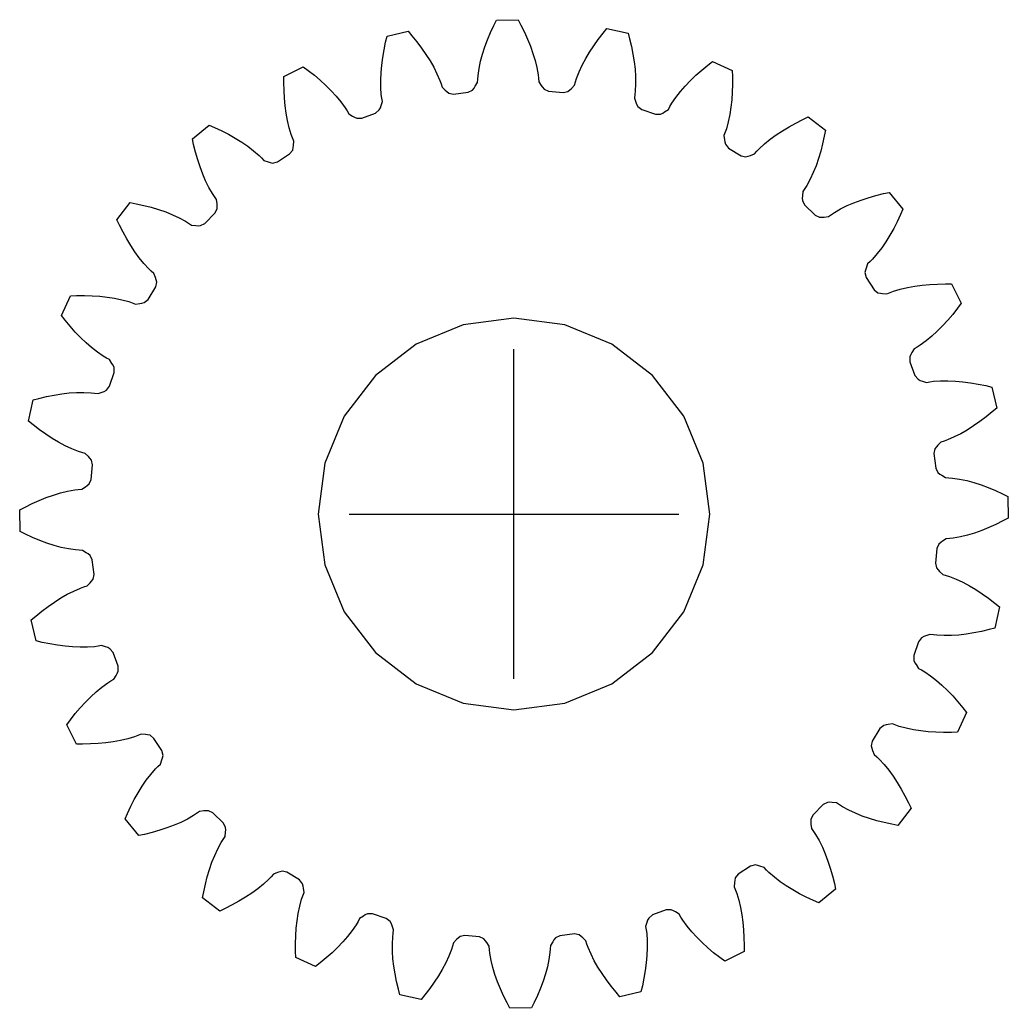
# Model space of a CAD drawing. Extents: x 0 to 8.61, y 0 to 5.55.
# Drawn here: x 0 to 5.55, y 0 to 5.55 of the extents above; entities that cross this region are included whole.
import ezdxf

# ---------------------------------------------------------------- set-up
doc = ezdxf.new("R2010")
doc.units = 0

msp = doc.modelspace()

# ---------------------------------------------------------------- linework, layer by layer
for p, q in [((2.67604, 5.54635), (2.79737, 5.54799)), ((2.79737, 5.54799), (2.81313, 5.51832)), ((2.64261, 5.47608), (2.66109, 5.51627)), ((2.66109, 5.51627), (2.67604, 5.54635)), ((2.81313, 5.51832), (2.83268, 5.47864)), ((3.27412, 5.47265), (3.29539, 5.49865)), ((3.29539, 5.49865), (3.41404, 5.47325)), ((2.05371, 5.42238), (2.0616, 5.45504)), ((2.0616, 5.45504), (2.17952, 5.48363)), ((2.17952, 5.48363), (2.20149, 5.45821)), ((2.20149, 5.45821), (2.22938, 5.42388)), ((2.62585, 5.43584), (2.64261, 5.47608)), ((2.83268, 5.47864), (2.85051, 5.43886)), ((2.85051, 5.43886), (2.86655, 5.39901)), ((3.22187, 5.40208), (3.24716, 5.43759)), ((3.24716, 5.43759), (3.27412, 5.47265)), ((3.41404, 5.47325), (3.4228, 5.44082)), ((3.4228, 5.44082), (3.43304, 5.39778)), ((2.04464, 5.37909), (2.05371, 5.42238)), ((2.22938, 5.42388), (2.25562, 5.38907)), ((2.25562, 5.38907), (2.28012, 5.35378)), ((2.59784, 5.35532), (2.61089, 5.39557)), ((2.61089, 5.39557), (2.62585, 5.43584)), ((2.86655, 5.39901), (2.88068, 5.35913)), ((3.19833, 5.36615), (3.22187, 5.40208)), ((3.43304, 5.39778), (3.44158, 5.35503)), ((2.03164, 5.29354), (2.03726, 5.33613)), ((2.03726, 5.33613), (2.04464, 5.37909)), ((2.28012, 5.35378), (2.30277, 5.31804)), ((2.58683, 5.31512), (2.59784, 5.35532)), ((2.88068, 5.35913), (2.89277, 5.31924)), ((3.15697, 5.29307), (3.17665, 5.32981)), ((3.17665, 5.32981), (3.19833, 5.36615)), ((3.44158, 5.35503), (3.44834, 5.31261)), ((1.48288, 5.22929), (1.59149, 5.2834)), ((1.59149, 5.2834), (1.61856, 5.26351)), ((2.02787, 5.25139), (2.03164, 5.29354)), ((2.30277, 5.31804), (2.32343, 5.28184)), ((2.32343, 5.28184), (2.34187, 5.24518)), ((2.57199, 5.23509), (2.57809, 5.27502)), ((2.57809, 5.27502), (2.58683, 5.31512)), ((2.89277, 5.31924), (2.90259, 5.27939)), ((2.90259, 5.27939), (2.90976, 5.23964)), ((3.13952, 5.25592), (3.15697, 5.29307)), ((3.44834, 5.31261), (3.45324, 5.27058)), ((3.45324, 5.27058), (3.45615, 5.22901)), ((3.82799, 5.26553), (3.86208, 5.29372)), ((3.86208, 5.29372), (3.88861, 5.31433)), ((3.88861, 5.31433), (3.99863, 5.26316)), ((1.48246, 5.19569), (1.48288, 5.22929)), ((1.61856, 5.26351), (1.65339, 5.23625)), ((1.65339, 5.23625), (1.68672, 5.20814)), ((2.02608, 5.20975), (2.02787, 5.25139)), ((2.34187, 5.24518), (2.35771, 5.20802)), ((2.56946, 5.19542), (2.57016, 5.21521)), ((2.57016, 5.21521), (2.57199, 5.23509)), ((2.90976, 5.23964), (2.91212, 5.21982)), ((2.91212, 5.21982), (2.91336, 5.20005)), ((3.11849, 5.19937), (3.12469, 5.21835)), ((3.12469, 5.21835), (3.13952, 5.25592)), ((3.45615, 5.22901), (3.45686, 5.18797)), ((3.76449, 5.20675), (3.79544, 5.23654)), ((3.79544, 5.23654), (3.82799, 5.26553)), ((3.99863, 5.26316), (3.99995, 5.22959)), ((3.99995, 5.22959), (4.00036, 5.18536)), ((1.48325, 5.15147), (1.48246, 5.19569)), ((1.68672, 5.20814), (1.71846, 5.1792)), ((1.71846, 5.1792), (1.7485, 5.14939)), ((2.02648, 5.16871), (2.02608, 5.20975)), ((2.02942, 5.12842), (2.02648, 5.16871)), ((2.35771, 5.20802), (2.36442, 5.18922)), ((2.36442, 5.18922), (2.37002, 5.17023)), ((2.37002, 5.17023), (2.38791, 5.15326)), ((2.54128, 5.15337), (2.55024, 5.16411)), ((2.55024, 5.16411), (2.55636, 5.17454)), ((2.55636, 5.17454), (2.56946, 5.19542)), ((2.91336, 5.20005), (2.92701, 5.17953)), ((2.92701, 5.17953), (2.93342, 5.16927)), ((2.93342, 5.16927), (2.94266, 5.15878)), ((3.08769, 5.15398), (3.09598, 5.1628)), ((3.09598, 5.1628), (3.1134, 5.18024)), ((3.1134, 5.18024), (3.11849, 5.19937)), ((3.45686, 5.18797), (3.455, 5.14762)), ((3.7079, 5.1447), (3.73526, 5.17614)), ((3.73526, 5.17614), (3.76449, 5.20675)), ((4.00036, 5.18536), (3.99916, 5.14178)), ((1.48562, 5.10794), (1.48325, 5.15147)), ((1.48961, 5.06517), (1.48562, 5.10794)), ((1.7485, 5.14939), (1.77669, 5.1187)), ((1.77669, 5.1187), (1.80283, 5.08706)), ((2.03206, 5.10864), (2.02942, 5.12842)), ((2.03578, 5.08919), (2.03206, 5.10864)), ((2.38791, 5.15326), (2.39643, 5.14468)), ((2.39643, 5.14468), (2.40778, 5.13651)), ((2.40778, 5.13651), (2.435, 5.13064)), ((2.435, 5.13064), (2.51638, 5.14092)), ((2.51638, 5.14092), (2.54128, 5.15337)), ((2.94266, 5.15878), (2.96789, 5.147)), ((2.96789, 5.147), (3.04952, 5.13891)), ((3.04952, 5.13891), (3.07656, 5.14552)), ((3.07656, 5.14552), (3.08769, 5.15398)), ((3.45289, 5.12777), (3.4497, 5.10823)), ((3.4497, 5.10823), (3.45845, 5.08518)), ((3.455, 5.14762), (3.45289, 5.12777)), ((3.65981, 5.07904), (3.68263, 5.11237)), ((3.68263, 5.11237), (3.7079, 5.1447)), ((3.99916, 5.14178), (3.99632, 5.09892)), ((1.49532, 5.02324), (1.48961, 5.06517)), ((1.80283, 5.08706), (1.82654, 5.05435)), ((1.82654, 5.05435), (1.83727, 5.03752)), ((2.01766, 5.04192), (2.02401, 5.05438)), ((2.02401, 5.05438), (2.02766, 5.06592)), ((2.02766, 5.06592), (2.03578, 5.08919)), ((3.45845, 5.08518), (3.46241, 5.07375)), ((3.46241, 5.07375), (3.46909, 5.06147)), ((3.46909, 5.06147), (3.49106, 5.04437)), ((3.64032, 5.0444), (3.64954, 5.06192)), ((3.64954, 5.06192), (3.65981, 5.07904)), ((3.99175, 5.05685), (3.98533, 5.01567)), ((3.99632, 5.09892), (3.99175, 5.05685)), ((1.50284, 4.98225), (1.49532, 5.02324)), ((1.83727, 5.03752), (1.84695, 5.02025)), ((1.84695, 5.02025), (1.86816, 5.00769)), ((1.86816, 5.00769), (1.87838, 5.00121)), ((1.87838, 5.00121), (1.89127, 4.99578)), ((1.89127, 4.99578), (1.91911, 4.99611)), ((1.91911, 4.99611), (1.99616, 5.02424)), ((1.99616, 5.02424), (2.01766, 5.04192)), ((3.49106, 5.04437), (3.56884, 5.01832)), ((3.56884, 5.01832), (3.59668, 5.01874)), ((3.59668, 5.01874), (3.60941, 5.02452)), ((3.60941, 5.02452), (3.61946, 5.03127)), ((3.61946, 5.03127), (3.64032, 5.0444)), ((3.98533, 5.01567), (3.97689, 4.97551)), ((4.39548, 4.98843), (4.42593, 5.00263)), ((4.42593, 5.00263), (4.5218, 4.92826)), ((0.96891, 4.88042), (1.06275, 4.95734)), ((1.06275, 4.95734), (1.09357, 4.94397)), ((1.09357, 4.94397), (1.1336, 4.92514)), ((1.51236, 4.94233), (1.50284, 4.98225)), ((1.52419, 4.9037), (1.51236, 4.94233)), ((3.97689, 4.97551), (3.9661, 4.93658)), ((4.28098, 4.92536), (4.31778, 4.94752)), ((4.31778, 4.94752), (4.35598, 4.96853)), ((4.35598, 4.96853), (4.39548, 4.98843)), ((1.1336, 4.92514), (1.17234, 4.90516)), ((1.17234, 4.90516), (1.20972, 4.884)), ((1.20972, 4.884), (1.24564, 4.86163)), ((1.53117, 4.885), (1.52419, 4.9037)), ((1.53912, 4.86687), (1.53117, 4.885)), ((3.95963, 4.9177), (3.95217, 4.89936)), ((3.95217, 4.89936), (3.95557, 4.87494)), ((3.9661, 4.93658), (3.95963, 4.9177)), ((4.21201, 4.87746), (4.24568, 4.90202)), ((4.24568, 4.90202), (4.28098, 4.92536)), ((4.51563, 4.89524), (4.50618, 4.85202)), ((4.5218, 4.92826), (4.51563, 4.89524)), ((0.97598, 4.84758), (0.96891, 4.88042)), ((0.98659, 4.80463), (0.97598, 4.84758)), ((1.24564, 4.86163), (1.27996, 4.83798)), ((1.27996, 4.83798), (1.31248, 4.81295)), ((1.53197, 4.81675), (1.53539, 4.83031)), ((1.53539, 4.83031), (1.53638, 4.84237)), ((1.53638, 4.84237), (1.53912, 4.86687)), ((3.95557, 4.87494), (3.95688, 4.86292)), ((3.95688, 4.86292), (3.96066, 4.84945)), ((3.96066, 4.84945), (3.97828, 4.8279)), ((3.97828, 4.8279), (4.04831, 4.78519)), ((4.15051, 4.82414), (4.18018, 4.85156)), ((4.18018, 4.85156), (4.21201, 4.87746)), ((4.50618, 4.85202), (4.49532, 4.8098)), ((0.99858, 4.76272), (0.98659, 4.80463)), ((1.31248, 4.81295), (1.34288, 4.78634)), ((1.34288, 4.78634), (1.35708, 4.77232)), ((1.35708, 4.77232), (1.37037, 4.75764)), ((1.44608, 4.75016), (1.51494, 4.79473)), ((1.51494, 4.79473), (1.53197, 4.81675)), ((4.04831, 4.78519), (4.07555, 4.77941)), ((4.07555, 4.77941), (4.08925, 4.78221)), ((4.08925, 4.78221), (4.10054, 4.78655)), ((4.10054, 4.78655), (4.1238, 4.79471)), ((4.1238, 4.79471), (4.13669, 4.80974)), ((4.13669, 4.80974), (4.15051, 4.82414)), ((4.49532, 4.8098), (4.48301, 4.76865)), ((1.01199, 4.72191), (0.99858, 4.76272)), ((1.02688, 4.6823), (1.01199, 4.72191)), ((1.37037, 4.75764), (1.39384, 4.75011)), ((1.39384, 4.75011), (1.40525, 4.74607)), ((1.40525, 4.74607), (1.41902, 4.74364)), ((1.41902, 4.74364), (1.44608, 4.75016)), ((4.46919, 4.72865), (4.45377, 4.68993)), ((4.48301, 4.76865), (4.46919, 4.72865)), ((1.04334, 4.64401), (1.02688, 4.6823)), ((4.45377, 4.68993), (4.4366, 4.65266)), ((1.06151, 4.60721), (1.04334, 4.64401)), ((1.08163, 4.57219), (1.06151, 4.60721)), ((4.41742, 4.6171), (4.40691, 4.60014)), ((4.4366, 4.65266), (4.41742, 4.6171)), ((1.0926, 4.55551), (1.08163, 4.57219)), ((1.10439, 4.5396), (1.0926, 4.55551)), ((4.39344, 4.55935), (4.39204, 4.54734)), ((4.39556, 4.58391), (4.39344, 4.55935)), ((4.40691, 4.60014), (4.39556, 4.58391)), ((4.72191, 4.53609), (4.76272, 4.54951)), ((4.76272, 4.54951), (4.80463, 4.5615)), ((4.80463, 4.5615), (4.84758, 4.57211)), ((4.84758, 4.57211), (4.88042, 4.57917)), ((4.88042, 4.57917), (4.95734, 4.48533)), ((0.54546, 4.42593), (0.61983, 4.5218)), ((0.61983, 4.5218), (0.65285, 4.51563)), ((0.65285, 4.51563), (0.69606, 4.50618)), ((0.69606, 4.50618), (0.73828, 4.49532)), ((0.73828, 4.49532), (0.77944, 4.48301)), ((1.10716, 4.51511), (1.10439, 4.5396)), ((1.10888, 4.50313), (1.10716, 4.51511)), ((1.10857, 4.48915), (1.10888, 4.50313)), ((4.39204, 4.54734), (4.39273, 4.53337)), ((4.39273, 4.53337), (4.40511, 4.50843)), ((4.40511, 4.50843), (4.46389, 4.45122)), ((4.60721, 4.48658), (4.64401, 4.50474)), ((4.64401, 4.50474), (4.6823, 4.5212)), ((4.6823, 4.5212), (4.72191, 4.53609)), ((0.77944, 4.48301), (0.81943, 4.46919)), ((0.81943, 4.46919), (0.85815, 4.45377)), ((0.85815, 4.45377), (0.89543, 4.4366)), ((1.03965, 4.40511), (1.09687, 4.46389)), ((1.09687, 4.46389), (1.10857, 4.48915)), ((4.46389, 4.45122), (4.48915, 4.43952)), ((4.48915, 4.43952), (4.50313, 4.4392)), ((4.50313, 4.4392), (4.51511, 4.44092)), ((4.51511, 4.44092), (4.5396, 4.4437)), ((4.5396, 4.4437), (4.55551, 4.45549)), ((4.55551, 4.45549), (4.57219, 4.46645)), ((4.57219, 4.46645), (4.60721, 4.48658)), ((4.94397, 4.45451), (4.92514, 4.41449)), ((4.95734, 4.48533), (4.94397, 4.45451)), ((0.55965, 4.39548), (0.54546, 4.42593)), ((0.57955, 4.35598), (0.55965, 4.39548)), ((0.89543, 4.4366), (0.93098, 4.41742)), ((0.93098, 4.41742), (0.94795, 4.40691)), ((0.94795, 4.40691), (0.96417, 4.39556)), ((0.96417, 4.39556), (0.98873, 4.39344)), ((0.98873, 4.39344), (1.00075, 4.39204)), ((1.00075, 4.39204), (1.01471, 4.39273)), ((1.01471, 4.39273), (1.03965, 4.40511)), ((4.92514, 4.41449), (4.90516, 4.37574)), ((0.60057, 4.31778), (0.57955, 4.35598)), ((4.884, 4.33836), (4.86163, 4.30244)), ((4.90516, 4.37574), (4.884, 4.33836)), ((0.62273, 4.28098), (0.60057, 4.31778)), ((0.64606, 4.24568), (0.62273, 4.28098)), ((4.86163, 4.30244), (4.83798, 4.26812)), ((0.67063, 4.21201), (0.64606, 4.24568)), ((4.81295, 4.2356), (4.78634, 4.20521)), ((4.83798, 4.26812), (4.81295, 4.2356)), ((0.69652, 4.18018), (0.67063, 4.21201)), ((0.72394, 4.15051), (0.69652, 4.18018)), ((4.75764, 4.17772), (4.75011, 4.15424)), ((4.77232, 4.191), (4.75764, 4.17772)), ((4.78634, 4.20521), (4.77232, 4.191)), ((0.73834, 4.13669), (0.72394, 4.15051)), ((0.75338, 4.1238), (0.73834, 4.13669)), ((0.76153, 4.10054), (0.75338, 4.1238)), ((4.74607, 4.14284), (4.74364, 4.12907)), ((4.74364, 4.12907), (4.75016, 4.102)), ((4.75011, 4.15424), (4.74607, 4.14284)), ((0.76587, 4.08925), (0.76153, 4.10054)), ((0.76289, 4.04831), (0.76868, 4.07555)), ((0.76868, 4.07555), (0.76587, 4.08925)), ((4.75016, 4.102), (4.79473, 4.03314)), ((4.98225, 4.04524), (5.02324, 4.05277)), ((5.02324, 4.05277), (5.06517, 4.05847)), ((5.06517, 4.05847), (5.10794, 4.06247)), ((5.10794, 4.06247), (5.15147, 4.06484)), ((5.15147, 4.06484), (5.19569, 4.06562)), ((5.19569, 4.06562), (5.22929, 4.0652)), ((5.22929, 4.0652), (5.2834, 3.9566)), ((0.23375, 3.88861), (0.28493, 3.99863)), ((0.28493, 3.99863), (0.31849, 3.99995)), ((0.31849, 3.99995), (0.36272, 4.00036)), ((0.36272, 4.00036), (0.4063, 3.99916)), ((0.4063, 3.99916), (0.44916, 3.99632)), ((0.44916, 3.99632), (0.49123, 3.99175)), ((0.72019, 3.97828), (0.76289, 4.04831)), ((4.79473, 4.03314), (4.81675, 4.01611)), ((4.81675, 4.01611), (4.83031, 4.01269)), ((4.83031, 4.01269), (4.84237, 4.01171)), ((4.84237, 4.01171), (4.86687, 4.00896)), ((4.86687, 4.00896), (4.885, 4.01692)), ((4.885, 4.01692), (4.9037, 4.02389)), ((4.9037, 4.02389), (4.94233, 4.03572)), ((4.94233, 4.03572), (4.98225, 4.04524)), ((0.49123, 3.99175), (0.53241, 3.98533)), ((0.53241, 3.98533), (0.57257, 3.97689)), ((0.57257, 3.97689), (0.6115, 3.9661)), ((0.6115, 3.9661), (0.63039, 3.95963)), ((0.63039, 3.95963), (0.64873, 3.95217)), ((0.64873, 3.95217), (0.67314, 3.95557)), ((0.67314, 3.95557), (0.68517, 3.95688)), ((0.68517, 3.95688), (0.69863, 3.96066)), ((0.69863, 3.96066), (0.72019, 3.97828)), ((5.2834, 3.9566), (5.26351, 3.92953)), ((0.25437, 3.86208), (0.23375, 3.88861)), ((5.23625, 3.89469), (5.20814, 3.86137)), ((5.26351, 3.92953), (5.23625, 3.89469)), ((0.28256, 3.82799), (0.25437, 3.86208)), ((2.48934, 3.83656), (2.22404, 3.72667)), ((2.77404, 3.87404), (2.48934, 3.83656)), ((3.05874, 3.83656), (2.77404, 3.87404)), ((3.32404, 3.72667), (3.05874, 3.83656)), ((5.1792, 3.82963), (5.14939, 3.79959)), ((5.20814, 3.86137), (5.1792, 3.82963)), ((0.31155, 3.79544), (0.28256, 3.82799)), ((0.34134, 3.76449), (0.31155, 3.79544)), ((5.14939, 3.79959), (5.1187, 3.7714)), ((0.37194, 3.73526), (0.34134, 3.76449)), ((0.40338, 3.7079), (0.37194, 3.73526)), ((2.22404, 3.72667), (1.99623, 3.55186)), ((3.55186, 3.55186), (3.32404, 3.72667)), ((5.05435, 3.72155), (5.03752, 3.71082)), ((5.08706, 3.74526), (5.05435, 3.72155)), ((5.1187, 3.7714), (5.08706, 3.74526)), ((0.43572, 3.68263), (0.40338, 3.7079)), ((0.46905, 3.65981), (0.43572, 3.68263)), ((2.77404, 1.84936), (2.77404, 3.69872)), ((5.00121, 3.6697), (4.99578, 3.65682)), ((5.00769, 3.67992), (5.00121, 3.6697)), ((5.02025, 3.70113), (5.00769, 3.67992)), ((5.03752, 3.71082), (5.02025, 3.70113)), ((0.48617, 3.64954), (0.46905, 3.65981)), ((0.50369, 3.64032), (0.48617, 3.64954)), ((0.51682, 3.61946), (0.50369, 3.64032)), ((0.52356, 3.60941), (0.51682, 3.61946)), ((0.52935, 3.59668), (0.52356, 3.60941)), ((4.99578, 3.65682), (4.99611, 3.62898)), ((4.99611, 3.62898), (5.02424, 3.55193)), ((0.50372, 3.49106), (0.52976, 3.56884)), ((0.52976, 3.56884), (0.52935, 3.59668)), ((1.99623, 3.55186), (1.82141, 3.32404)), ((3.72667, 3.32404), (3.55186, 3.55186)), ((5.02424, 3.55193), (5.04192, 3.53042)), ((5.04192, 3.53042), (5.05438, 3.52408)), ((5.05438, 3.52408), (5.06592, 3.52043)), ((5.06592, 3.52043), (5.08919, 3.5123)), ((5.08919, 3.5123), (5.10864, 3.51602)), ((5.10864, 3.51602), (5.12842, 3.51866)), ((5.12842, 3.51866), (5.16871, 3.5216)), ((5.16871, 3.5216), (5.20975, 3.522)), ((5.20975, 3.522), (5.25139, 3.52021)), ((5.25139, 3.52021), (5.29354, 3.51645)), ((5.29354, 3.51645), (5.33613, 3.51083)), ((5.33613, 3.51083), (5.37909, 3.50345)), ((5.37909, 3.50345), (5.42238, 3.49437)), ((0.1503, 3.43304), (0.19305, 3.44158)), ((0.19305, 3.44158), (0.23547, 3.44834)), ((0.23547, 3.44834), (0.2775, 3.45324)), ((0.2775, 3.45324), (0.31908, 3.45615)), ((0.31908, 3.45615), (0.36011, 3.45686)), ((0.36011, 3.45686), (0.40047, 3.455)), ((0.40047, 3.455), (0.42032, 3.45289)), ((0.42032, 3.45289), (0.43986, 3.4497)), ((0.43986, 3.4497), (0.4629, 3.45845)), ((0.4629, 3.45845), (0.47434, 3.46241)), ((0.47434, 3.46241), (0.48662, 3.46909)), ((0.48662, 3.46909), (0.50372, 3.49106)), ((5.42238, 3.49437), (5.45504, 3.48649)), ((5.45504, 3.48649), (5.48363, 3.36856)), ((0.04943, 3.29539), (0.07484, 3.41404)), ((0.07484, 3.41404), (0.10727, 3.4228)), ((0.10727, 3.4228), (0.1503, 3.43304)), ((5.45821, 3.3466), (5.42388, 3.31871)), ((5.48363, 3.36856), (5.45821, 3.3466)), ((0.07543, 3.27412), (0.04943, 3.29539)), ((0.1105, 3.24716), (0.07543, 3.27412)), ((1.82141, 3.32404), (1.71152, 3.05874)), ((3.83656, 3.05874), (3.72667, 3.32404)), ((5.38907, 3.29247), (5.35378, 3.26797)), ((5.42388, 3.31871), (5.38907, 3.29247)), ((0.14601, 3.22187), (0.1105, 3.24716)), ((0.18194, 3.19833), (0.14601, 3.22187)), ((5.28184, 3.22465), (5.24518, 3.20622)), ((5.31804, 3.24531), (5.28184, 3.22465)), ((5.35378, 3.26797), (5.31804, 3.24531)), ((0.21828, 3.17665), (0.18194, 3.19833)), ((0.25502, 3.15697), (0.21828, 3.17665)), ((5.17023, 3.17806), (5.15326, 3.16018)), ((5.18922, 3.18366), (5.17023, 3.17806)), ((5.20802, 3.19038), (5.18922, 3.18366)), ((5.24518, 3.20622), (5.20802, 3.19038)), ((0.29216, 3.13952), (0.25502, 3.15697)), ((0.32974, 3.12469), (0.29216, 3.13952)), ((0.34871, 3.11849), (0.32974, 3.12469)), ((0.36785, 3.1134), (0.34871, 3.11849)), ((0.38529, 3.09598), (0.36785, 3.1134)), ((5.13651, 3.1403), (5.13064, 3.11309)), ((5.13064, 3.11309), (5.14092, 3.03171)), ((5.14468, 3.15165), (5.13651, 3.1403)), ((5.15326, 3.16018), (5.14468, 3.15165)), ((0.3941, 3.08769), (0.38529, 3.09598)), ((0.40257, 3.07656), (0.3941, 3.08769)), ((0.40917, 3.04952), (0.40257, 3.07656)), ((1.71152, 3.05874), (1.67404, 2.77404)), ((3.87404, 2.77404), (3.83656, 3.05874)), ((0.40109, 2.96789), (0.40917, 3.04952)), ((5.14092, 3.03171), (5.15337, 3.00681)), ((5.15337, 3.00681), (5.16411, 2.99785)), ((5.16411, 2.99785), (5.17454, 2.99173)), ((0.37882, 2.93342), (0.38931, 2.94266)), ((0.38931, 2.94266), (0.40109, 2.96789)), ((5.17454, 2.99173), (5.19542, 2.97862)), ((5.19542, 2.97862), (5.21521, 2.97792)), ((5.21521, 2.97792), (5.23509, 2.97609)), ((5.23509, 2.97609), (5.27502, 2.97)), ((5.27502, 2.97), (5.31512, 2.96125)), ((5.31512, 2.96125), (5.35532, 2.95025)), ((5.35532, 2.95025), (5.39557, 2.93719)), ((0.18896, 2.88068), (0.22885, 2.89277)), ((0.22885, 2.89277), (0.26869, 2.90259)), ((0.26869, 2.90259), (0.30845, 2.90976)), ((0.30845, 2.90976), (0.32827, 2.91212)), ((0.32827, 2.91212), (0.34803, 2.91336)), ((0.34803, 2.91336), (0.36855, 2.92701)), ((0.36855, 2.92701), (0.37882, 2.93342)), ((5.39557, 2.93719), (5.43584, 2.92224)), ((5.43584, 2.92224), (5.47608, 2.90548)), ((5.47608, 2.90548), (5.51627, 2.887)), ((5.51627, 2.887), (5.54635, 2.87205)), ((0.02977, 2.81313), (0.06944, 2.83268)), ((0.06944, 2.83268), (0.10922, 2.85051)), ((0.10922, 2.85051), (0.14907, 2.86655)), ((0.14907, 2.86655), (0.18896, 2.88068)), ((5.54635, 2.87205), (5.54799, 2.75072)), ((0.0001, 2.79737), (0.02977, 2.81313)), ((0.00173, 2.67604), (0.0001, 2.79737)), ((1.67404, 2.77404), (1.71152, 2.48934)), ((1.84936, 2.77404), (3.69872, 2.77404)), ((3.83656, 2.48934), (3.87404, 2.77404)), ((3.87404, 2.77404), (3.87404, 2.77404)), ((3.87404, 2.77404), (3.87404, 2.77404)), ((5.51832, 2.73496), (5.47864, 2.7154)), ((5.54799, 2.75072), (5.51832, 2.73496)), ((0.03181, 2.66109), (0.00173, 2.67604)), ((5.35913, 2.6674), (5.31924, 2.65532)), ((5.39901, 2.68154), (5.35913, 2.6674)), ((5.43886, 2.69757), (5.39901, 2.68154)), ((5.47864, 2.7154), (5.43886, 2.69757)), ((0.072, 2.64261), (0.03181, 2.66109)), ((0.11225, 2.62585), (0.072, 2.64261)), ((0.15252, 2.61089), (0.11225, 2.62585)), ((0.19277, 2.59784), (0.15252, 2.61089)), ((5.16927, 2.61467), (5.15878, 2.60542)), ((5.17953, 2.62107), (5.16927, 2.61467)), ((5.20005, 2.63473), (5.17953, 2.62107)), ((5.21982, 2.63596), (5.20005, 2.63473)), ((5.23964, 2.63833), (5.21982, 2.63596)), ((5.27939, 2.6455), (5.23964, 2.63833)), ((5.31924, 2.65532), (5.27939, 2.6455)), ((0.23297, 2.58683), (0.19277, 2.59784)), ((0.27306, 2.57809), (0.23297, 2.58683)), ((0.313, 2.57199), (0.27306, 2.57809)), ((0.33287, 2.57016), (0.313, 2.57199)), ((0.35266, 2.56946), (0.33287, 2.57016)), ((0.37354, 2.55636), (0.35266, 2.56946)), ((0.38398, 2.55024), (0.37354, 2.55636)), ((5.147, 2.5802), (5.13891, 2.49857)), ((5.15878, 2.60542), (5.147, 2.5802)), ((0.39471, 2.54128), (0.38398, 2.55024)), ((0.40717, 2.51638), (0.39471, 2.54128)), ((0.41745, 2.435), (0.40717, 2.51638)), ((5.13891, 2.49857), (5.13891, 2.49857)), ((5.13891, 2.49857), (5.14552, 2.47152)), ((1.71152, 2.48934), (1.82141, 2.22404)), ((3.72667, 2.22404), (3.83656, 2.48934)), ((5.14552, 2.47152), (5.15398, 2.4604)), ((5.15398, 2.4604), (5.1628, 2.45211)), ((5.1628, 2.45211), (5.18024, 2.43469)), ((0.37786, 2.37002), (0.39482, 2.38791)), ((0.39482, 2.38791), (0.40341, 2.39643)), ((0.40341, 2.39643), (0.41158, 2.40778)), ((0.41158, 2.40778), (0.41745, 2.435)), ((5.18024, 2.43469), (5.19937, 2.4296)), ((5.19937, 2.4296), (5.21835, 2.42339)), ((5.21835, 2.42339), (5.25592, 2.40856)), ((5.25592, 2.40856), (5.29307, 2.39112)), ((5.29307, 2.39112), (5.32981, 2.37144)), ((0.26624, 2.32343), (0.3029, 2.34187)), ((0.3029, 2.34187), (0.34007, 2.35771)), ((0.34007, 2.35771), (0.35887, 2.36442)), ((0.35887, 2.36442), (0.37786, 2.37002)), ((5.32981, 2.37144), (5.36615, 2.34976)), ((5.36615, 2.34976), (5.40208, 2.32622)), ((0.15902, 2.25562), (0.1943, 2.28012)), ((0.1943, 2.28012), (0.23004, 2.30277)), ((0.23004, 2.30277), (0.26624, 2.32343)), ((5.40208, 2.32622), (5.43759, 2.30092)), ((5.43759, 2.30092), (5.47265, 2.27396)), ((0.08987, 2.20149), (0.1242, 2.22938)), ((0.1242, 2.22938), (0.15902, 2.25562)), ((1.82141, 2.22404), (1.99623, 1.99623)), ((3.55186, 1.99623), (3.72667, 2.22404)), ((5.47265, 2.27396), (5.49865, 2.25269)), ((5.49865, 2.25269), (5.47325, 2.13404)), ((0.06446, 2.17952), (0.08987, 2.20149)), ((0.09305, 2.0616), (0.06446, 2.17952)), ((5.39778, 2.11504), (5.35503, 2.10651)), ((5.44082, 2.12528), (5.39778, 2.11504)), ((5.47325, 2.13404), (5.44082, 2.12528)), ((0.1257, 2.05371), (0.09305, 2.0616)), ((0.169, 2.04464), (0.1257, 2.05371)), ((5.04437, 2.05702), (5.01832, 1.97924)), ((5.06147, 2.079), (5.04437, 2.05702)), ((5.07375, 2.08568), (5.06147, 2.079)), ((5.08518, 2.08963), (5.07375, 2.08568)), ((5.10823, 2.09838), (5.08518, 2.08963)), ((5.12777, 2.09519), (5.10823, 2.09838)), ((5.14762, 2.09308), (5.12777, 2.09519)), ((5.18797, 2.09123), (5.14762, 2.09308)), ((5.22901, 2.09194), (5.18797, 2.09123)), ((5.27058, 2.09484), (5.22901, 2.09194)), ((5.31261, 2.09975), (5.27058, 2.09484)), ((5.35503, 2.10651), (5.31261, 2.09975)), ((0.21196, 2.03726), (0.169, 2.04464)), ((0.25455, 2.03164), (0.21196, 2.03726)), ((0.2967, 2.02787), (0.25455, 2.03164)), ((0.33833, 2.02608), (0.2967, 2.02787)), ((0.37937, 2.02648), (0.33833, 2.02608)), ((0.41966, 2.02942), (0.37937, 2.02648)), ((0.43945, 2.03206), (0.41966, 2.02942)), ((0.45889, 2.03578), (0.43945, 2.03206)), ((0.48217, 2.02766), (0.45889, 2.03578)), ((0.4937, 2.02401), (0.48217, 2.02766)), ((0.50616, 2.01766), (0.4937, 2.02401)), ((0.52384, 1.99616), (0.50616, 2.01766)), ((0.55198, 1.91911), (0.52384, 1.99616)), ((1.99623, 1.99623), (2.22404, 1.82141)), ((3.32404, 1.82141), (3.55186, 1.99623)), ((5.01832, 1.97924), (5.01874, 1.95141)), ((5.01874, 1.95141), (5.02452, 1.93867)), ((0.54687, 1.87838), (0.55231, 1.89127)), ((0.55231, 1.89127), (0.55198, 1.91911)), ((5.02452, 1.93867), (5.03127, 1.92863)), ((5.03127, 1.92863), (5.0444, 1.90777)), ((5.0444, 1.90777), (5.06192, 1.89855)), ((5.06192, 1.89855), (5.07904, 1.88828)), ((5.07904, 1.88828), (5.11237, 1.86546)), ((0.49373, 1.82654), (0.51057, 1.83727)), ((0.51057, 1.83727), (0.52784, 1.84695)), ((0.52784, 1.84695), (0.5404, 1.86816)), ((0.5404, 1.86816), (0.54687, 1.87838)), ((5.11237, 1.86546), (5.1447, 1.84018)), ((5.1447, 1.84018), (5.17614, 1.81282)), ((0.39869, 1.7485), (0.42939, 1.77669)), ((0.42939, 1.77669), (0.46103, 1.80283)), ((0.46103, 1.80283), (0.49373, 1.82654)), ((2.22404, 1.82141), (2.48934, 1.71152)), ((3.05874, 1.71152), (3.32404, 1.82141)), ((5.17614, 1.81282), (5.20675, 1.7836)), ((5.20675, 1.7836), (5.23654, 1.75265)), ((0.36889, 1.71846), (0.39869, 1.7485)), ((5.23654, 1.75265), (5.26553, 1.72009)), ((5.26553, 1.72009), (5.29372, 1.68601)), ((0.31184, 1.65339), (0.33994, 1.68672)), ((0.33994, 1.68672), (0.36889, 1.71846)), ((2.48934, 1.71152), (2.77404, 1.67404)), ((2.77404, 1.67404), (3.05874, 1.71152)), ((5.29372, 1.68601), (5.31433, 1.65948)), ((0.26468, 1.59149), (0.28458, 1.61856)), ((0.28458, 1.61856), (0.31184, 1.65339)), ((5.31433, 1.65948), (5.26316, 1.54946)), ((0.3188, 1.48288), (0.26468, 1.59149)), ((4.8279, 1.56981), (4.78519, 1.49977)), ((4.84945, 1.58742), (4.8279, 1.56981)), ((4.86292, 1.5912), (4.84945, 1.58742)), ((4.87494, 1.59252), (4.86292, 1.5912)), ((4.89936, 1.59592), (4.87494, 1.59252)), ((4.9177, 1.58846), (4.89936, 1.59592)), ((4.93658, 1.58199), (4.9177, 1.58846)), ((4.97551, 1.5712), (4.93658, 1.58199)), ((5.01567, 1.56276), (4.97551, 1.5712)), ((5.05685, 1.55634), (5.01567, 1.56276)), ((5.09892, 1.55177), (5.05685, 1.55634)), ((0.56584, 1.50284), (0.52485, 1.49532)), ((0.60576, 1.51236), (0.56584, 1.50284)), ((0.64438, 1.52419), (0.60576, 1.51236)), ((0.66309, 1.53117), (0.64438, 1.52419)), ((0.68122, 1.53912), (0.66309, 1.53117)), ((0.70572, 1.53638), (0.68122, 1.53912)), ((0.71777, 1.53539), (0.70572, 1.53638)), ((0.73133, 1.53197), (0.71777, 1.53539)), ((0.75336, 1.51494), (0.73133, 1.53197)), ((0.79793, 1.44608), (0.75336, 1.51494)), ((4.78519, 1.49977), (4.77941, 1.47254)), ((5.14178, 1.54892), (5.09892, 1.55177)), ((5.18536, 1.54773), (5.14178, 1.54892)), ((5.22959, 1.54813), (5.18536, 1.54773)), ((5.26316, 1.54946), (5.22959, 1.54813)), ((0.35239, 1.48246), (0.3188, 1.48288)), ((0.39662, 1.48325), (0.35239, 1.48246)), ((0.44015, 1.48562), (0.39662, 1.48325)), ((0.48292, 1.48961), (0.44015, 1.48562)), ((0.52485, 1.49532), (0.48292, 1.48961)), ((0.80445, 1.41902), (0.79793, 1.44608)), ((4.77941, 1.47254), (4.78221, 1.45884)), ((4.78221, 1.45884), (4.78655, 1.44755)), ((4.78655, 1.44755), (4.79471, 1.42428)), ((0.79045, 1.37037), (0.79798, 1.39384)), ((0.79798, 1.39384), (0.80201, 1.40525)), ((0.80201, 1.40525), (0.80445, 1.41902)), ((4.79471, 1.42428), (4.80974, 1.4114)), ((4.80974, 1.4114), (4.82414, 1.39758)), ((4.82414, 1.39758), (4.85156, 1.36791)), ((0.73514, 1.31248), (0.76175, 1.34288)), ((0.76175, 1.34288), (0.77577, 1.35708)), ((0.77577, 1.35708), (0.79045, 1.37037)), ((4.85156, 1.36791), (4.87746, 1.33607)), ((4.87746, 1.33607), (4.90202, 1.30241)), ((0.68646, 1.24564), (0.71011, 1.27996)), ((0.71011, 1.27996), (0.73514, 1.31248)), ((4.90202, 1.30241), (4.92536, 1.2671)), ((0.66408, 1.20972), (0.68646, 1.24564)), ((4.92536, 1.2671), (4.94752, 1.2303)), ((4.94752, 1.2303), (4.96853, 1.19211)), ((0.62294, 1.1336), (0.64292, 1.17234)), ((0.64292, 1.17234), (0.66408, 1.20972)), ((4.96853, 1.19211), (4.98843, 1.1526)), ((0.60411, 1.09357), (0.62294, 1.1336)), ((4.50843, 1.14297), (4.45122, 1.0842)), ((4.53337, 1.15535), (4.50843, 1.14297)), ((4.54734, 1.15604), (4.53337, 1.15535)), ((4.55935, 1.15465), (4.54734, 1.15604)), ((4.58391, 1.15253), (4.55935, 1.15465)), ((4.60014, 1.14117), (4.58391, 1.15253)), ((4.6171, 1.13066), (4.60014, 1.14117)), ((4.65266, 1.11148), (4.6171, 1.13066)), ((4.68993, 1.09432), (4.65266, 1.11148)), ((5.00263, 1.12216), (4.92826, 1.02628)), ((4.98843, 1.1526), (5.00263, 1.12216)), ((0.59074, 1.06275), (0.60411, 1.09357)), ((0.66767, 0.96891), (0.59074, 1.06275)), ((0.94087, 1.06151), (0.90407, 1.04334)), ((0.9759, 1.08163), (0.94087, 1.06151)), ((0.99258, 1.0926), (0.9759, 1.08163)), ((1.00849, 1.10439), (0.99258, 1.0926)), ((1.03298, 1.10716), (1.00849, 1.10439)), ((1.04496, 1.10888), (1.03298, 1.10716)), ((1.05893, 1.10857), (1.04496, 1.10888)), ((1.0842, 1.09687), (1.05893, 1.10857)), ((1.14297, 1.03965), (1.0842, 1.09687)), ((4.43952, 1.05893), (4.4392, 1.04496)), ((4.45122, 1.0842), (4.43952, 1.05893)), ((4.72865, 1.0789), (4.68993, 1.09432)), ((4.76865, 1.06508), (4.72865, 1.0789)), ((4.8098, 1.05277), (4.76865, 1.06508)), ((0.82617, 1.01199), (0.78536, 0.99858)), ((0.86578, 1.02688), (0.82617, 1.01199)), ((0.90407, 1.04334), (0.86578, 1.02688)), ((1.15535, 1.01471), (1.14297, 1.03965)), ((1.15465, 0.98873), (1.15604, 1.00075)), ((1.15604, 1.00075), (1.15535, 1.01471)), ((4.4392, 1.04496), (4.44092, 1.03298)), ((4.44092, 1.03298), (4.4437, 1.00849)), ((4.4437, 1.00849), (4.45549, 0.99258)), ((4.85202, 1.04191), (4.8098, 1.05277)), ((4.89524, 1.03246), (4.85202, 1.04191)), ((4.92826, 1.02628), (4.89524, 1.03246)), ((0.70051, 0.97598), (0.66767, 0.96891)), ((0.74345, 0.98659), (0.70051, 0.97598)), ((0.78536, 0.99858), (0.74345, 0.98659)), ((1.13066, 0.93098), (1.14117, 0.94795)), ((1.14117, 0.94795), (1.15253, 0.96417)), ((1.15253, 0.96417), (1.15465, 0.98873)), ((4.45549, 0.99258), (4.46645, 0.9759)), ((4.46645, 0.9759), (4.48658, 0.94087)), ((1.09432, 0.85815), (1.11148, 0.89543)), ((1.11148, 0.89543), (1.13066, 0.93098)), ((4.48658, 0.94087), (4.50474, 0.90407)), ((4.50474, 0.90407), (4.5212, 0.86578)), ((1.0789, 0.81943), (1.09432, 0.85815)), ((4.5212, 0.86578), (4.53609, 0.82617)), ((1.05277, 0.73828), (1.06508, 0.77944)), ((1.06508, 0.77944), (1.0789, 0.81943)), ((4.102, 0.79793), (4.03314, 0.75336)), ((4.12907, 0.80445), (4.102, 0.79793)), ((4.14284, 0.80201), (4.12907, 0.80445)), ((4.15424, 0.79798), (4.14284, 0.80201)), ((4.17772, 0.79045), (4.15424, 0.79798)), ((4.191, 0.77577), (4.17772, 0.79045)), ((4.53609, 0.82617), (4.54951, 0.78536)), ((4.54951, 0.78536), (4.5615, 0.74345)), ((1.04191, 0.69606), (1.05277, 0.73828)), ((1.39758, 0.72394), (1.36791, 0.69652)), ((1.4114, 0.73834), (1.39758, 0.72394)), ((1.42428, 0.75338), (1.4114, 0.73834)), ((1.44755, 0.76153), (1.42428, 0.75338)), ((1.45884, 0.76587), (1.44755, 0.76153)), ((1.47254, 0.76868), (1.45884, 0.76587)), ((1.49977, 0.76289), (1.47254, 0.76868)), ((1.56981, 0.72019), (1.49977, 0.76289)), ((4.01611, 0.73133), (4.01269, 0.71777)), ((4.03314, 0.75336), (4.01611, 0.73133)), ((4.20521, 0.76175), (4.191, 0.77577)), ((4.2356, 0.73514), (4.20521, 0.76175)), ((4.26812, 0.71011), (4.2356, 0.73514)), ((4.5615, 0.74345), (4.57211, 0.70051)), ((1.03246, 0.65285), (1.04191, 0.69606)), ((1.33607, 0.67063), (1.30241, 0.64606)), ((1.36791, 0.69652), (1.33607, 0.67063)), ((1.58742, 0.69863), (1.56981, 0.72019)), ((1.5912, 0.68517), (1.58742, 0.69863)), ((1.59252, 0.67314), (1.5912, 0.68517)), ((1.59592, 0.64873), (1.59252, 0.67314)), ((4.01171, 0.70572), (4.00896, 0.68122)), ((4.00896, 0.68122), (4.01692, 0.66309)), ((4.01269, 0.71777), (4.01171, 0.70572)), ((4.30244, 0.68646), (4.26812, 0.71011)), ((4.33836, 0.66408), (4.30244, 0.68646)), ((4.57917, 0.66767), (4.48533, 0.59074)), ((4.57211, 0.70051), (4.57917, 0.66767)), ((1.02628, 0.61983), (1.03246, 0.65285)), ((1.12216, 0.54546), (1.02628, 0.61983)), ((1.2671, 0.62273), (1.2303, 0.60057)), ((1.30241, 0.64606), (1.2671, 0.62273)), ((1.5712, 0.57257), (1.58199, 0.6115)), ((1.58199, 0.6115), (1.58846, 0.63039)), ((1.58846, 0.63039), (1.59592, 0.64873)), ((4.01692, 0.66309), (4.02389, 0.64438)), ((4.02389, 0.64438), (4.03572, 0.60576)), ((4.37574, 0.64292), (4.33836, 0.66408)), ((4.41449, 0.62294), (4.37574, 0.64292)), ((4.45451, 0.60411), (4.41449, 0.62294)), ((1.1526, 0.55965), (1.12216, 0.54546)), ((1.19211, 0.57955), (1.1526, 0.55965)), ((1.2303, 0.60057), (1.19211, 0.57955)), ((1.56276, 0.53241), (1.5712, 0.57257)), ((4.03572, 0.60576), (4.04524, 0.56584)), ((4.04524, 0.56584), (4.05277, 0.52485)), ((4.48533, 0.59074), (4.45451, 0.60411)), ((1.55634, 0.49123), (1.56276, 0.53241)), ((1.90777, 0.50369), (1.89855, 0.48617)), ((1.92863, 0.51682), (1.90777, 0.50369)), ((1.93867, 0.52356), (1.92863, 0.51682)), ((1.95141, 0.52935), (1.93867, 0.52356)), ((1.97924, 0.52976), (1.95141, 0.52935)), ((2.05702, 0.50372), (1.97924, 0.52976)), ((2.079, 0.48662), (2.05702, 0.50372)), ((3.53042, 0.50616), (3.52408, 0.4937)), ((3.55193, 0.52384), (3.53042, 0.50616)), ((3.62898, 0.55198), (3.55193, 0.52384)), ((3.65682, 0.55231), (3.62898, 0.55198)), ((3.6697, 0.54687), (3.65682, 0.55231)), ((3.67992, 0.5404), (3.6697, 0.54687)), ((3.70113, 0.52784), (3.67992, 0.5404)), ((3.71082, 0.51057), (3.70113, 0.52784)), ((3.72155, 0.49373), (3.71082, 0.51057)), ((4.05277, 0.52485), (4.05847, 0.48292)), ((1.54892, 0.4063), (1.55177, 0.44916)), ((1.55177, 0.44916), (1.55634, 0.49123)), ((1.88828, 0.46905), (1.86546, 0.43572)), ((1.89855, 0.48617), (1.88828, 0.46905)), ((2.08568, 0.47434), (2.079, 0.48662)), ((2.08963, 0.4629), (2.08568, 0.47434)), ((2.09838, 0.43986), (2.08963, 0.4629)), ((3.52043, 0.48217), (3.5123, 0.45889)), ((3.5123, 0.45889), (3.51602, 0.43945)), ((3.52408, 0.4937), (3.52043, 0.48217)), ((3.74526, 0.46103), (3.72155, 0.49373)), ((3.7714, 0.42939), (3.74526, 0.46103)), ((4.05847, 0.48292), (4.06247, 0.44015)), ((1.54773, 0.36272), (1.54892, 0.4063)), ((1.84018, 0.40338), (1.81282, 0.37194)), ((1.86546, 0.43572), (1.84018, 0.40338)), ((2.09123, 0.36011), (2.09308, 0.40047)), ((2.09308, 0.40047), (2.09519, 0.42032)), ((2.09519, 0.42032), (2.09838, 0.43986)), ((2.4604, 0.3941), (2.45211, 0.38529)), ((2.47152, 0.40257), (2.4604, 0.3941)), ((2.49857, 0.40917), (2.47152, 0.40257)), ((2.5802, 0.40109), (2.49857, 0.40917)), ((2.60542, 0.38931), (2.5802, 0.40109)), ((2.61467, 0.37882), (2.60542, 0.38931)), ((3.00681, 0.39471), (2.99785, 0.38398)), ((3.03171, 0.40717), (3.00681, 0.39471)), ((3.11309, 0.41745), (3.03171, 0.40717)), ((3.1403, 0.41158), (3.11309, 0.41745)), ((3.15165, 0.40341), (3.1403, 0.41158)), ((3.16018, 0.39482), (3.15165, 0.40341)), ((3.17806, 0.37786), (3.16018, 0.39482)), ((3.51602, 0.43945), (3.51866, 0.41966)), ((3.51866, 0.41966), (3.5216, 0.37937)), ((3.79959, 0.39869), (3.7714, 0.42939)), ((3.82963, 0.36889), (3.79959, 0.39869)), ((4.06247, 0.44015), (4.06484, 0.39662)), ((4.06484, 0.39662), (4.06562, 0.35239)), ((1.54813, 0.31849), (1.54773, 0.36272)), ((1.7836, 0.34134), (1.75265, 0.31155)), ((1.81282, 0.37194), (1.7836, 0.34134)), ((2.09194, 0.31908), (2.09123, 0.36011)), ((2.4296, 0.34871), (2.42339, 0.32974)), ((2.43469, 0.36785), (2.4296, 0.34871)), ((2.45211, 0.38529), (2.43469, 0.36785)), ((2.62107, 0.36855), (2.61467, 0.37882)), ((2.63473, 0.34803), (2.62107, 0.36855)), ((2.63596, 0.32827), (2.63473, 0.34803)), ((2.97862, 0.35266), (2.97792, 0.33287)), ((2.99173, 0.37354), (2.97862, 0.35266)), ((2.99785, 0.38398), (2.99173, 0.37354)), ((3.18366, 0.35887), (3.17806, 0.37786)), ((3.19038, 0.34007), (3.18366, 0.35887)), ((3.20622, 0.3029), (3.19038, 0.34007)), ((3.522, 0.33833), (3.52021, 0.2967)), ((3.5216, 0.37937), (3.522, 0.33833)), ((3.86137, 0.33994), (3.82963, 0.36889)), ((3.89469, 0.31184), (3.86137, 0.33994)), ((4.06562, 0.35239), (4.0652, 0.3188)), ((1.54946, 0.28493), (1.54813, 0.31849)), ((1.65948, 0.23375), (1.54946, 0.28493)), ((1.72009, 0.28256), (1.68601, 0.25437)), ((1.75265, 0.31155), (1.72009, 0.28256)), ((2.09484, 0.2775), (2.09194, 0.31908)), ((2.09975, 0.23547), (2.09484, 0.2775)), ((2.40856, 0.29216), (2.39112, 0.25502)), ((2.42339, 0.32974), (2.40856, 0.29216)), ((2.63833, 0.30845), (2.63596, 0.32827)), ((2.6455, 0.26869), (2.63833, 0.30845)), ((2.97609, 0.313), (2.97, 0.27306)), ((2.97792, 0.33287), (2.97609, 0.313)), ((3.22465, 0.26624), (3.20622, 0.3029)), ((3.52021, 0.2967), (3.51645, 0.25455)), ((3.92953, 0.28458), (3.89469, 0.31184)), ((3.9566, 0.26468), (3.92953, 0.28458)), ((4.0652, 0.3188), (3.9566, 0.26468)), ((1.68601, 0.25437), (1.65948, 0.23375)), ((2.10651, 0.19305), (2.09975, 0.23547)), ((2.39112, 0.25502), (2.37144, 0.21828)), ((2.65532, 0.22885), (2.6455, 0.26869)), ((2.6674, 0.18896), (2.65532, 0.22885)), ((2.96125, 0.23297), (2.95025, 0.19277)), ((2.97, 0.27306), (2.96125, 0.23297)), ((3.24531, 0.23004), (3.22465, 0.26624)), ((3.26797, 0.1943), (3.24531, 0.23004)), ((3.51645, 0.25455), (3.51083, 0.21196)), ((2.11504, 0.1503), (2.10651, 0.19305)), ((2.34976, 0.18194), (2.32622, 0.14601)), ((2.37144, 0.21828), (2.34976, 0.18194)), ((2.68154, 0.14907), (2.6674, 0.18896)), ((2.95025, 0.19277), (2.93719, 0.15252)), ((3.29247, 0.15902), (3.26797, 0.1943)), ((3.50345, 0.169), (3.49437, 0.1257)), ((3.51083, 0.21196), (3.50345, 0.169)), ((2.12528, 0.10727), (2.11504, 0.1503)), ((2.32622, 0.14601), (2.30092, 0.1105)), ((2.69757, 0.10922), (2.68154, 0.14907)), ((2.92224, 0.11225), (2.90548, 0.072)), ((2.93719, 0.15252), (2.92224, 0.11225)), ((3.31871, 0.1242), (3.29247, 0.15902)), ((3.3466, 0.08987), (3.31871, 0.1242)), ((3.49437, 0.1257), (3.48649, 0.09305)), ((2.13404, 0.07484), (2.12528, 0.10727)), ((2.25269, 0.04943), (2.13404, 0.07484)), ((2.27396, 0.07543), (2.25269, 0.04943)), ((2.30092, 0.1105), (2.27396, 0.07543)), ((2.7154, 0.06944), (2.69757, 0.10922)), ((2.73496, 0.02977), (2.7154, 0.06944)), ((2.90548, 0.072), (2.887, 0.03181)), ((3.36856, 0.06446), (3.3466, 0.08987)), ((3.48649, 0.09305), (3.36856, 0.06446)), ((2.75072, 0.0001), (2.73496, 0.02977)), ((2.87205, 0.00173), (2.75072, 0.0001)), ((2.887, 0.03181), (2.87205, 0.00173))]:
    msp.add_line(p, q)

doc.saveas('drawing.dxf')
